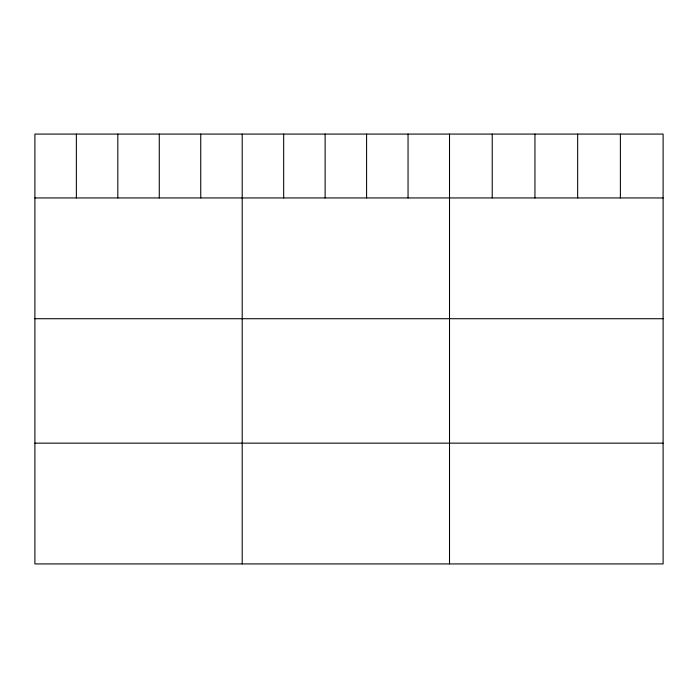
<?xml version="1.0" encoding="UTF-8"?>
<svg xmlns="http://www.w3.org/2000/svg" width="698" height="698" viewBox="0 0 698 698"><rect width="100%" height="100%" fill="white"/><g stroke="black" fill="none" stroke-linecap="round" stroke-linejoin="round"><path stroke-width="1.05" d="M663.1 197.944L663.1 563.923L34.9 563.923L34.9 134.077L663.1 134.077L663.1 197.944L34.9 197.944M34.9 318.716L663.1 318.716M34.9 443.151L663.1 443.151M620.382 134.077L620.382 197.944M577.665 134.077L577.665 197.944M534.947 134.077L534.947 197.944M492.23 134.077L492.23 197.944M449.512 134.077L449.512 563.923M408.051 134.077L408.051 197.944M366.59 134.077L366.59 197.944M325.128 134.077L325.128 197.944M283.667 134.077L283.667 197.944M242.206 134.077L242.206 563.923M200.745 134.077L200.745 197.944M159.284 134.077L159.284 197.944M117.822 134.077L117.822 197.944M76.361 134.077L76.361 197.944"/></g></svg>
